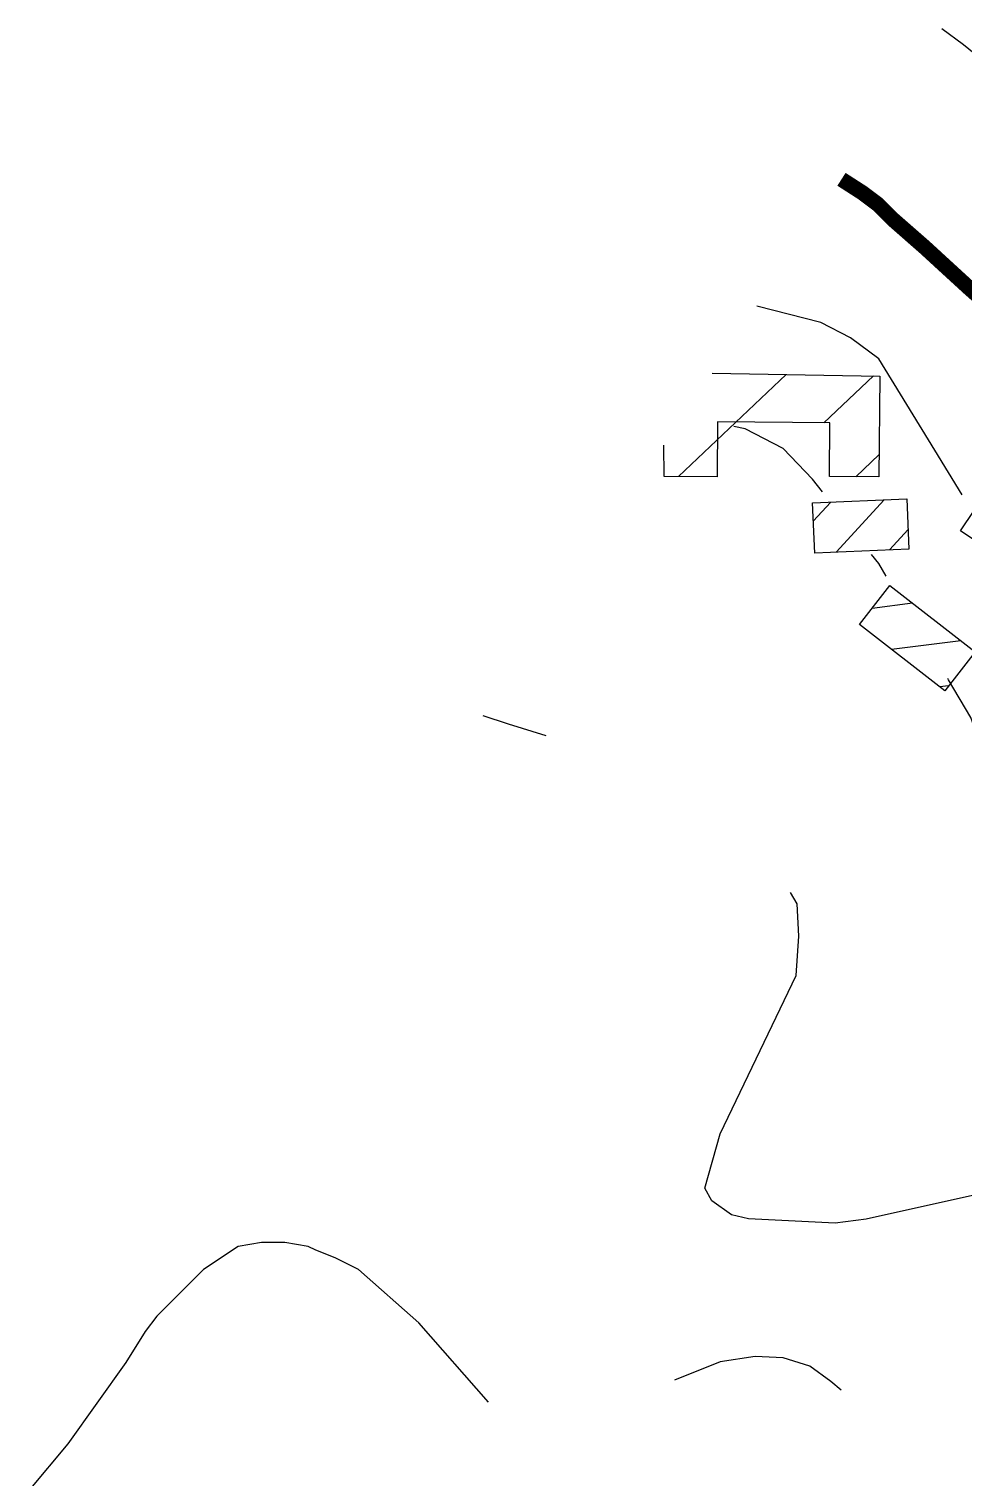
# Model space of a CAD drawing. Extents: x 35515948 to 35520624, y 3302916 to 3308279.
# Drawn here: x 35517299.5 to 35517452.6, y 3306470.3 to 3306707.6 of the extents above; entities that cross this region are included whole.
import ezdxf

# ---------------------------------------------------------------- set-up
doc = ezdxf.new("R2010")
doc.units = 0
doc.header["$LTSCALE"] = 10000
doc.header["$MEASUREMENT"] = 0
doc.layers.add('2113', color=7, linetype='CONTINUOUS')
doc.layers.add('HY_DX_DGXZ', color=3, linetype='CONTINUOUS')

msp = doc.modelspace()

# ---------------------------------------------------------------- linework, layer by layer
at = {"layer": '2113', "linetype": 'Continuous', "ltscale": 0.005}
for p, q in [((35517430.91, 3306630.04), (35517428.05, 3306626.91)), ((35517439.65, 3306630.44), (35517431.78, 3306621.83)), ((35517443.59, 3306625.57), (35517440.52, 3306622.22)), ((35517444.33, 3306613.46), (35517437.68, 3306612.62)), ((35517452.24, 3306607.32), (35517440.87, 3306605.89)), ((35517450.23, 3306599.94), (35517448.78, 3306599.76))]:
    msp.add_line(p, q, dxfattribs=at)
at = {"layer": '2113', "linetype": 'Continuous', "ltscale": 0.005, "flags": 128}
msp.add_lwpolyline([(35517411.47, 3306651.18), (35517438.93, 3306650.72), (35517438.93, 3306650.72), (35517438.93, 3306650.72), (35517438.8, 3306634.19), (35517430.69, 3306634.25), (35517430.76, 3306643.05), (35517412.38, 3306643.19), (35517412.31, 3306634.18), (35517403.61, 3306634.25), (35517403.59, 3306639.38)], dxfattribs=at)
at = {"layer": '2113', "ltscale": 0.005, "flags": 128}
for points in [[(35517405.97, 3306634.23), (35517423.62, 3306650.98)], [(35517429.8, 3306643.06), (35517437.9, 3306650.74)], [(35517435.01, 3306634.22), (35517438.83, 3306637.84)]]:
    msp.add_lwpolyline(points, dxfattribs=at)
at = {"layer": '2113', "linetype": 'Continuous', "ltscale": 0.005}
for points in [[(35517480.78, 3306625.74), (35517476.2, 3306618.93), (35517463.33, 3306627.56), (35517458.83, 3306620.87), (35517452.18, 3306625.33), (35517461.25, 3306638.85)], [(35517443.37, 3306630.6), (35517443.73, 3306622.36), (35517428.28, 3306621.67), (35517427.91, 3306629.91)], [(35517454.56, 3306605.52), (35517449.59, 3306599.12), (35517435.62, 3306609.97), (35517440.59, 3306616.37)]]:
    msp.add_lwpolyline(points, close=True, dxfattribs=at)
at = {"layer": 'HY_DX_DGXZ', "linetype": 'Continuous', "ltscale": 0.005}
for points, elevation in [([(35517502.67, 3306662.88), (35517501.17, 3306662.02), (35517497.09, 3306659.94), (35517489.98, 3306659.94), (35517487.74, 3306660.25), (35517486.16, 3306660.57), (35517483.64, 3306661.83), (35517479.54, 3306666.24), (35517472.61, 3306682.3), (35517470.35, 3306686.5), (35517466.55, 3306691.58), (35517460.43, 3306698.25), (35517455.89, 3306702.39), (35517452.66, 3306704.98), (35517449.12, 3306707.6)], 430), ([(35517452.46, 3306631.22), (35517447.97, 3306638.59), (35517438.77, 3306653.52), (35517434.16, 3306656.99), (35517429.3, 3306659.51), (35517418.8, 3306662.17)], 420), ([(35517429.56, 3306631.72), (35517427.91, 3306633.81), (35517423.14, 3306638.85), (35517416.89, 3306642.06), (35517415.03, 3306642.43)], 415), ([(35517440.01, 3306617.93), (35517438.77, 3306620.01), (35517437.61, 3306621.48)], 415), ([(35517455.66, 3306581.42), (35517455.78, 3306582.08), (35517455.52, 3306590.15), (35517453.87, 3306594.75), (35517450.22, 3306600.92), (35517450.08, 3306601.15)], 415), ([(35517459.56, 3306517.59), (35517436.7, 3306512.51), (35517431.62, 3306511.87), (35517417.41, 3306512.56), (35517414.63, 3306513.25), (35517411.42, 3306515.51), (35517410.3, 3306517.59), (35517412.81, 3306526.53), (35517425.22, 3306552.48), (35517425.66, 3306558.91), (35517425.4, 3306564.2), (35517424.32, 3306566.07)], 410)]:
    msp.add_lwpolyline(points, dxfattribs=dict(at, elevation=elevation))
at = {"layer": 'HY_DX_DGXZ', "linetype": 'Continuous', "ltscale": 0.005, "const_width": 2.5, "elevation": 425}
msp.add_lwpolyline([(35517514.79, 3306653.85), (35517512.64, 3306652.7), (35517504.13, 3306648.29), (35517497.51, 3306646.4), (35517491.2, 3306646.4), (35517479.23, 3306648.6), (35517469.45, 3306653.64), (35517464.01, 3306656.65), (35517458.92, 3306660.46), (35517453.84, 3306664.91), (35517446.23, 3306671.89), (35517441.15, 3306676.34), (35517438.6, 3306678.88), (35517436.06, 3306680.78), (35517432.67, 3306682.96)], dxfattribs=at)
at = {"layer": 'HY_DX_DGXZ', "linetype": 'Continuous', "ltscale": 0.005, "flags": 128}
for points, elevation in [([(35517384.3, 3306591.76), (35517378.09, 3306593.63), (35517373.98, 3306595.01)], 410), ([(35517374.86, 3306482.52), (35517363.42, 3306495.54), (35517353.52, 3306504.25), (35517349.7, 3306506.16), (35517346.53, 3306507.43), (35517345.26, 3306508.06), (35517341.45, 3306508.7), (35517337.64, 3306508.7), (35517333.83, 3306508.06), (35517328.12, 3306504.25), (35517320.49, 3306496.63), (35517318.59, 3306494.09), (35517315.41, 3306489.01), (35517305.89, 3306475.68), (35517299.54, 3306468.06)], 405), ([(35517432.6, 3306484.51), (35517430.95, 3306485.91), (35517427.48, 3306488.42), (35517423.14, 3306489.81), (35517418.54, 3306489.99), (35517412.81, 3306489.12), (35517405.33, 3306486.11)], 405)]:
    msp.add_lwpolyline(points, dxfattribs=dict(at, elevation=elevation))

doc.saveas('drawing.dxf')
